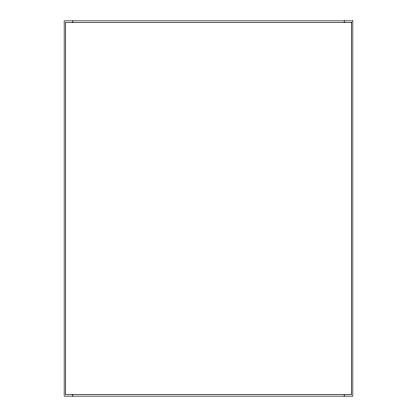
<?xml version="1.0" encoding="UTF-8"?>
<svg xmlns="http://www.w3.org/2000/svg" width="417" height="417" viewBox="0 0 417 417"><rect width="100%" height="100%" fill="white"/><g stroke="black" fill="none" stroke-linecap="round" stroke-linejoin="round"><path stroke-width="0.63" d="M344.187 20.85L344.187 22.153M344.187 394.847L344.187 396.15M72.813 20.85L72.813 22.153M72.813 394.847L72.813 396.15M352.845 20.85L64.155 20.85L64.155 396.15L352.845 396.15L352.845 20.85M351.401 22.294L65.599 22.294L65.599 394.706L351.401 394.706L351.401 22.294"/></g></svg>
